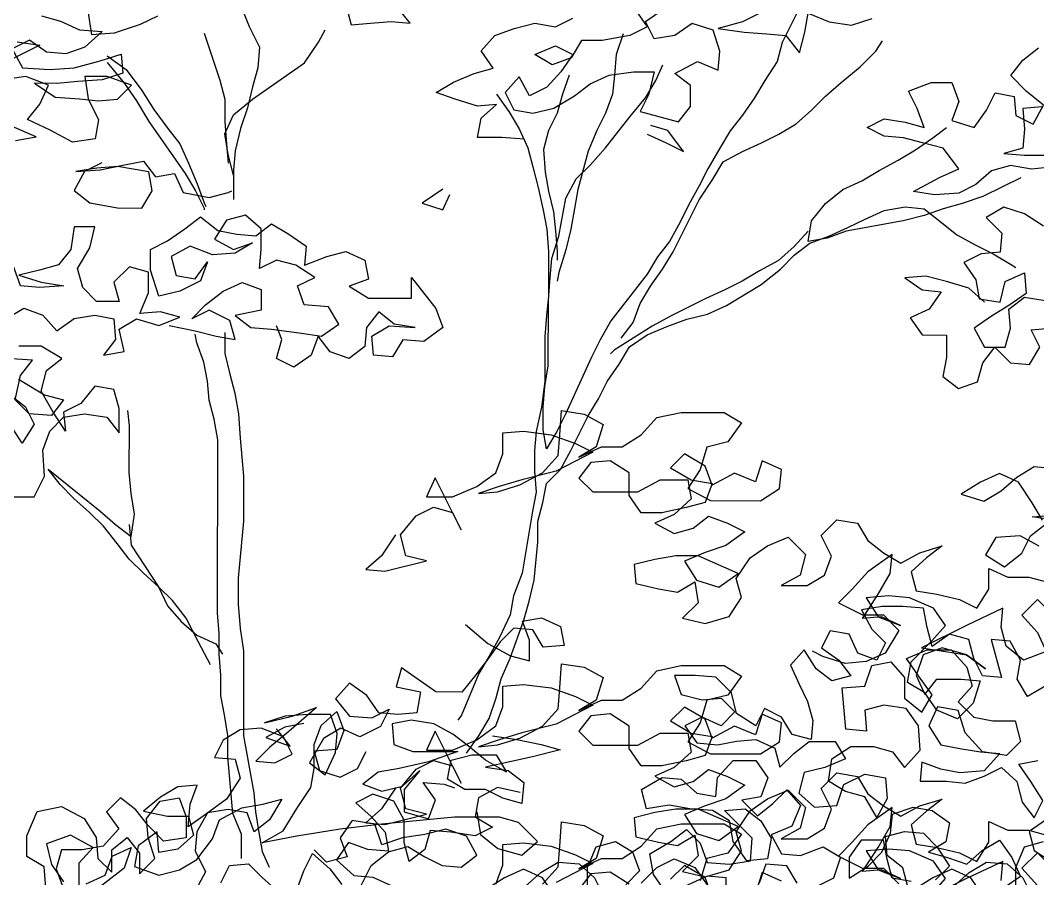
# Model space of a CAD drawing. Header units: inches. Extents: x 350994 to 353538, y 1581369 to 1583842.
# Drawn here: x 351476.863 to 351477.82, y 1583493.299 to 1583494.107 of the extents above; entities that cross this region are included whole.
import ezdxf

# ---------------------------------------------------------------- set-up
doc = ezdxf.new("R2010")
doc.units = ezdxf.units.IN
doc.header["$MEASUREMENT"] = 0
doc.linetypes.add('1', pattern=[0])
doc.layers.add('FOREST', color=96, linetype='Continuous')
doc.layers.add('TREE', color=81, linetype='1')

# ---------------------------------------------------------------- blocks, each defined once
blk = doc.blocks.new('TREE_4')
at = {"color": 94}
for points in [[(-470, 8776.1), (-493.2, 8741.5), (-519.3, 8718.4), (-487.5, 8715.4), (-418, 8732.7), (-452.7, 8741.4), (-461.4, 8776.1), (-435.3, 8807.9), (-406.4, 8822.4), (-374.6, 8813.6), (-360.2, 8784.7), (-403.5, 8871.5), (-417.9, 8839.7), (-374.6, 8839.7), (-334.1, 8857), (-302.3, 8880.1), (-290.7, 8911.9), (-290.6, 8946.6), (-255.9, 8949.4), (-209.7, 8943.6), (-169.2, 8929.1), (-140.3, 8914.6), (-201.1, 8882.9), (-258.9, 8868.5), (-296.5, 8856.9), (-331.2, 8845.4), (-299.4, 8848.3), (-261.8, 8859.8), (-224.2, 8880), (-198.1, 8908.9), (-195.2, 8943.6), (-192.3, 8984.1), (-154.7, 8978.3), (-122.9, 8960.9), (-134.5, 8923.3), (-163.5, 8906), (-125.8, 8923.3), (-91.2, 8923.3), (-59.3, 8943.5), (-33.3, 8972.4), (7.2, 8981), (79.5, 8980.9), (108.4, 8963.6), (85.2, 8931.8), (50.5, 8923.1), (38.9, 8885.6), (18.7, 8853.8), (56.2, 8833.5), (140.1, 8833.4), (171.9, 8853.6), (174.8, 8885.4), (143, 8899.9), (131.4, 8865.2), (96.7, 8879.7), (59.1, 8859.5), (47.6, 8891.3), (12.9, 8911.6), (-10.2, 8888.5), (24.4, 8868.2), (59.1, 8862.4), (47.5, 8830.6), (15.7, 8822), (-24.8, 8813.3), (-59.4, 8813.4), (-79.7, 8842.3), (-79.6, 8879.9), (-111.4, 8900.1), (-143.2, 8897.3), (-163.5, 8871.3), (-140.4, 8848.1), (-65.2, 8848.1), (-27.6, 8868.3), (18.7, 8868.2), (24.4, 8836.4), (-4.5, 8810.4), (-36.3, 8796), (-4.5, 8778.6), (27.3, 8787.3), (53.3, 8807.5), (85.1, 8795.9), (114, 8781.4), (82.2, 8758.3), (47.5, 8746.8), (12.8, 8732.3), (33, 8700.5), (70.5, 8688.9), (102.4, 8712), (35.9, 8741), (-1.7, 8741), (-36.4, 8735.3), (-71.1, 8726.6), (-68.2, 8694.8), (-30.7, 8686.1), (1.1, 8680.3), (30.1, 8697.6), (35.8, 8662.9), (9.8, 8636.9), (47.4, 8628.2), (87.8, 8639.7), (108.1, 8671.5), (99.5, 8703.3), (122.6, 8738), (151.6, 8758.2), (186.3, 8772.7), (215.2, 8743.7), (206.5, 8709), (174.6, 8691.7), (218, 8691.7), (246.9, 8709), (258.5, 8740.8), (241.2, 8775.5), (267.3, 8801.5), (301.9, 8795.7), (319.3, 8766.8), (345.3, 8746.5), (374.2, 8729.1), (406, 8746.4), (443.6, 8758), (417.5, 8737.7), (391.5, 8714.6), (400.1, 8682.8), (434.8, 8677), (472.4, 8668.3), (501.3, 8653.8), (521.6, 8685.6), (521.6, 8720.3), (553.4, 8705.8), (588.1, 8705.8), (619.9, 8697.1)], [(625.6, 8645), (602.5, 8668.2), (576.5, 8642.2), (602.5, 8613.3), (616.9, 8581.4), (579.3, 8567), (550.4, 8590.2), (541.8, 8622), (544.7, 8653.8), (483.9, 8624.9), (408.7, 8587.4), (449.2, 8581.6), (483.9, 8575.8), (515.7, 8552.6), (483.9, 8575.8), (443.4, 8587.4), (411.6, 8575.8), (400, 8541.2), (414.4, 8509.3), (434.7, 8535.3), (475.2, 8535.3), (507, 8532.4), (495.4, 8494.8), (469.3, 8468.8), (434.7, 8483.3), (414.4, 8512.2), (385.6, 8529.6), (391.4, 8564.3), (426.1, 8599), (449.2, 8625), (429, 8653.9), (388.6, 8671.3), (353.9, 8674.2), (316.3, 8671.3), (336.5, 8639.5), (374.1, 8625), (342.3, 8639.5), (310.5, 8636.7), (336.5, 8677.1), (356.8, 8711.8), (359.7, 8743.6), (319.2, 8714.7), (293.2, 8685.8), (270, 8662.7), (310.5, 8642.4), (345.2, 8642.4), (371.2, 8616.4), (348, 8578.8), (316.2, 8564.4), (281.5, 8561.5), (243.9, 8573.1), (226.6, 8581.8)], [(-352.9, 8626.4), (-315.4, 8594.5), (-277.8, 8574.3), (-246, 8565.6), (-246, 8600.3), (-257.5, 8632.1), (-225.7, 8637.8), (-193.9, 8623.3), (-188.2, 8591.5), (-222.9, 8588.7), (-240.2, 8617.6), (-272, 8620.5), (-295.1, 8597.4), (-315.4, 8568.5), (-335.7, 8542.5), (-358.8, 8513.6), (-402.2, 8513.7), (-460, 8554.2), (-468.7, 8522.4), (-428.2, 8513.7), (-434, 8479), (-465.8, 8476.1), (-497.6, 8479), (-517.8, 8508), (-546.7, 8528.2), (-569.9, 8502.2), (-546.8, 8473.3), (-509.2, 8470.4), (-480.3, 8484.8), (-494.8, 8455.9), (-529.5, 8438.6), (-561.3, 8453.1), (-590.2, 8435.8), (-613.4, 8395.3), (-587.4, 8375), (-570, 8412.6), (-567.1, 8444.4), (-578.6, 8476.2), (-616.2, 8476.3), (-653.8, 8473.4), (-688.5, 8461.9), (-642.2, 8473.4), (-601.7, 8487.8), (-648, 8447.4), (-679.8, 8421.4), (-703, 8398.3), (-671.2, 8395.4), (-642.3, 8409.8), (-656.7, 8438.7), (-694.3, 8453.2), (-729, 8450.3), (-757.9, 8433), (-772.4, 8404.1), (-737.7, 8401.2), (-729, 8369.4), (-752.2, 8334.7), (-786.9, 8308.7), (-815.9, 8288.5), (-812.9, 8326.1), (-801.3, 8357.9), (-833.1, 8355), (-862.1, 8337.7), (-891, 8314.6), (-850.5, 8305.9), (-815.8, 8305.9), (-807.2, 8274.1), (-833.2, 8250.9), (-865, 8245.2), (-867.9, 8279.9), (-899.7, 8256.8), (-905.5, 8222.1), (-865.1, 8207.6), (-830.4, 8216.2), (-801.4, 8233.6), (-775.4, 8268.2), (-763.8, 8300), (-726.2, 8320.2), (-691.5, 8326), (-659.7, 8334.6), (-680, 8300), (-706, 8279.7), (-717.5, 8311.6), (-749.3, 8317.4), (-784, 8311.6), (-801.4, 8279.8), (-804.3, 8248), (-787, 8213.3), (-807.3, 8175.7)], [(-998.1, 8190.4), (-998.1, 8228), (-974.9, 8254), (-1012.5, 8274.2), (-1053, 8259.8), (-1044.3, 8225.1), (-1024.1, 8196.2)], [(-986.5, 8193.3), (-954.7, 8207.7), (-943.1, 8239.5), (-911.3, 8253.9), (-922.9, 8219.2), (-960.5, 8190.3)], [(-470, 8353), (-493.2, 8318.3), (-519.3, 8295.2), (-487.5, 8292.3), (-418, 8309.5), (-452.7, 8318.2), (-461.4, 8352.9), (-435.3, 8384.7), (-406.4, 8399.2), (-374.6, 8390.5), (-360.2, 8361.5), (-403.5, 8448.3), (-417.9, 8416.5), (-374.6, 8416.5), (-334.1, 8433.8), (-302.3, 8456.9), (-290.7, 8488.7), (-290.6, 8523.4), (-255.9, 8526.2), (-209.7, 8520.4), (-169.2, 8505.9), (-140.3, 8491.4), (-201.1, 8459.7), (-258.9, 8445.3), (-296.5, 8433.8), (-331.2, 8422.2), (-299.4, 8425.1), (-261.8, 8436.6), (-224.2, 8456.8), (-198.1, 8485.7), (-195.2, 8520.4), (-192.3, 8560.9), (-154.7, 8555.1), (-122.9, 8537.7), (-134.5, 8500.1), (-163.5, 8482.8), (-125.8, 8500.1), (-91.2, 8500.1), (-59.3, 8520.3), (-33.3, 8549.2), (7.2, 8557.8), (79.5, 8557.7), (108.4, 8540.4), (85.2, 8508.6), (50.5, 8499.9), (38.9, 8462.4), (18.7, 8430.6), (56.2, 8410.3), (140.1, 8410.2), (171.9, 8430.4), (174.8, 8462.2), (143, 8476.7), (131.4, 8442), (96.7, 8456.5), (59.1, 8436.3), (47.6, 8468.1), (12.9, 8488.4), (-10.2, 8465.3), (24.4, 8445), (59.1, 8439.2), (47.5, 8407.4), (15.7, 8398.8), (-24.8, 8390.1), (-59.4, 8390.2), (-79.7, 8419.1), (-79.6, 8456.7), (-111.4, 8477), (-143.2, 8474.1), (-163.5, 8448.1), (-140.4, 8424.9), (-65.2, 8424.9), (-27.6, 8445.1), (18.7, 8445), (24.4, 8413.2), (-4.5, 8387.2), (-36.3, 8372.8), (-4.5, 8355.4), (27.3, 8364.1), (53.3, 8384.3), (85.1, 8372.7), (114, 8358.2), (82.2, 8335.1), (47.5, 8323.6), (12.8, 8309.1), (33, 8277.3), (70.5, 8265.7), (102.4, 8288.8), (35.9, 8317.8), (-1.7, 8317.8), (-36.4, 8312.1), (-71.1, 8303.4), (-68.2, 8271.6), (-30.7, 8262.9), (1.1, 8257.1), (30.1, 8274.4), (35.8, 8239.7), (9.8, 8213.7), (47.4, 8205), (87.8, 8216.6), (108.1, 8248.3), (99.5, 8280.2), (122.6, 8314.8), (151.6, 8335), (186.3, 8349.5), (215.2, 8320.5), (206.5, 8285.8), (174.6, 8268.5), (218, 8268.5), (246.9, 8285.8), (258.5, 8317.6), (241.2, 8352.3), (267.3, 8378.3), (301.9, 8372.5), (319.3, 8343.6), (345.3, 8323.3), (374.2, 8305.9), (406, 8323.2), (443.6, 8334.8), (417.5, 8314.6), (391.5, 8291.5), (400.1, 8259.6), (434.8, 8253.8), (472.4, 8245.1), (501.3, 8230.6), (521.6, 8262.4), (521.6, 8297.1), (553.4, 8282.6), (588.1, 8282.6), (619.9, 8273.9)], [(625.6, 8221.8), (602.5, 8245), (576.5, 8219), (602.5, 8190.1)], [(541.8, 8198.8), (544.7, 8230.6), (483.9, 8201.7), (408.7, 8164.2)], [(426.1, 8175.8), (449.2, 8201.8), (429, 8230.7), (388.6, 8248.1), (353.9, 8251), (316.3, 8248.1), (336.5, 8216.3), (374.1, 8201.8), (342.3, 8216.3), (310.5, 8213.5), (336.5, 8253.9), (356.8, 8288.6), (359.7, 8320.4), (319.2, 8291.5), (293.2, 8262.6), (270, 8239.5), (310.5, 8219.2), (345.2, 8219.2), (371.2, 8193.2)], [(-261.6, 8345.6), (-299.2, 8354.3), (-331, 8337), (-336.9, 8305.2), (-308, 8287.8), (-336.9, 8273.4), (-377.4, 8279.2), (-412, 8282.1), (-420.7, 8250.3), (-446.8, 8230.1), (-455.4, 8261.9), (-455.4, 8299.5), (-472.7, 8331.3), (-507.4, 8342.9), (-536.3, 8328.5), (-510.3, 8305.3), (-487.2, 8279.3), (-481.5, 8247.5), (-516.2, 8250.4), (-548, 8262), (-568.2, 8233.1), (-539.3, 8207.1), (-507.5, 8204.1), (-475.7, 8189.7)], [(-302.3, 8192.4), (-290.7, 8224.2), (-290.6, 8258.9), (-255.9, 8261.7), (-209.7, 8255.9), (-169.2, 8241.4), (-140.3, 8226.9), (-201.1, 8195.2)], [(-224.2, 8192.3), (-198.1, 8221.2), (-195.2, 8255.9), (-192.3, 8296.4), (-154.7, 8290.6), (-122.9, 8273.2), (-134.5, 8235.6), (-163.5, 8218.3), (-125.8, 8235.6), (-91.2, 8235.6), (-59.3, 8255.8), (-33.3, 8284.7), (7.2, 8293.3), (79.5, 8293.2), (108.4, 8275.9), (85.2, 8244.1), (50.5, 8235.4), (38.9, 8197.9)], [(174.8, 8197.7), (143, 8212.2), (131.4, 8177.5)], [(59.1, 8171.8), (47.6, 8203.6), (12.9, 8223.9), (-10.2, 8200.8)], [(-79.6, 8192.2), (-111.4, 8212.5), (-143.2, 8209.6), (-163.5, 8183.6)], [(885.4, 7430.9), (850.7, 7413.6), (810.2, 7402.1), (853.5, 7396.2), (891.1, 7393.3), (922.9, 7390.4), (946, 7361.4), (954.7, 7396.1), (960.5, 7427.9), (995.2, 7413.4), (1032.8, 7407.6), (1067.5, 7419.2)], [(188.6, 7440.2), (197.2, 7408.4), (229, 7411.3), (263.7, 7414.1), (295.5, 7411.2), (272.4, 7440.1)], [(-126.6, 7423.1), (-155.5, 7408.7), (-198.9, 7394.3), (-236.5, 7391.4), (-242.2, 7431.9)], [(-320.3, 7423.3), (-288.5, 7414.6), (-256.7, 7400.1), (-219.1, 7397.2), (-248.1, 7371.2), (-279.9, 7359.7), (-311.7, 7362.6), (-340.6, 7382.9), (-369.5, 7368.4), (-352.2, 7336.6), (-305.9, 7333.7), (-265.5, 7336.5), (-222.1, 7348.1), (-187.4, 7359.6), (-184.5, 7327.8), (-219.2, 7316.3), (-259.7, 7313.4), (-294.4, 7310.5), (-332, 7310.6), (-297.3, 7287.4), (-256.8, 7284.5), (-225, 7281.6), (-193.2, 7284.4), (-170.1, 7307.5), (-210.5, 7322), (-248.1, 7322.1), (-242.4, 7284.5), (-225.1, 7249.8), (-230.9, 7218), (-268.5, 7212.2), (-306, 7232.5), (-343.6, 7249.9), (-323.3, 7275.9), (-308.9, 7307.7), (-346.4, 7322.2), (-404.3, 7313.5)], [(-363.9, 7215.2), (-329.2, 7220.9), (-369.6, 7238.3)], [(-360.8, 7380), (-323.2, 7374.2), (-375.3, 7348.2)], [(946.1, 7436.6), (917.1, 7378.8), (908.4, 7347), (888.2, 7315.2), (870.8, 7286.3), (850.5, 7257.4), (830.3, 7231.4), (812.9, 7202.5), (792.6, 7167.9), (778.1, 7139), (760.7, 7107.2), (746.3, 7078.3), (728.9, 7046.5), (708.6, 7020.5), (691.3, 6991.6), (630.5, 6913.6), (613.1, 6881.8), (598.6, 6852.9), (555.1, 6757.5), (540.7, 6728.6), (523.3, 6699.7), (517.5, 6731.5), (517.6, 6769.1), (520.5, 6803.8), (526.3, 6838.5), (526.4, 6948.4), (529.3, 6986), (532.3, 7017.8), (543.9, 7055.3), (555.5, 7118.9), (572.9, 7150.7), (596, 7173.8), (622.1, 7202.7), (662.6, 7254.7), (688.6, 7286.5), (706, 7315.4), (717.6, 7341.4)], [(9.4, 7483.7), (9.3, 7449), (26.6, 7405.7), (43.9, 7370.9), (41, 7336.3), (32.3, 7304.5), (23.6, 7269.8), (12, 7235.1), (3.3, 7197.5), (0.4, 7165.7), (0.3, 7116.6)], [(486.2, 7217.3), (448.6, 7220.2), (408.1, 7220.3), (413.9, 7252.1), (440, 7275.2), (408.2, 7272.3), (370.6, 7283.9), (338.8, 7295.5), (367.7, 7312.8), (402.4, 7327.3), (434.2, 7335.9), (414, 7364.8), (437.2, 7390.8), (469, 7402.4), (503.7, 7411), (538.4, 7405.2), (567.3, 7419.6)], [(671.4, 7434), (691.6, 7405.1), (662.7, 7390.6), (616.4, 7382), (581.7, 7382), (564.4, 7353.1), (532.5, 7341.6), (503.7, 7359), (538.4, 7373.4), (567.3, 7358.9), (547, 7330), (523.8, 7304), (494.9, 7289.6), (477.6, 7321.4), (454.4, 7295.4), (468.9, 7266.5), (500.7, 7260.7), (535.4, 7269.3), (570.1, 7289.5), (596.1, 7309.7), (627.9, 7324.2), (668.4, 7329.9), (703.1, 7329.9), (694.4, 7292.3), (679.9, 7263.4), (743.5, 7246), (763.8, 7272), (763.8, 7306.7), (737.8, 7326.9), (775.4, 7347.1), (810.1, 7332.7), (813, 7364.5), (801.5, 7399.2), (766.8, 7410.8), (737.9, 7390.6), (703.2, 7384.8), (688.7, 7413.7), (717.7, 7433.9)], [(-48.6, 7394.2), (-22.6, 7316.1), (-14, 7284.3), (-14, 7246.7), (-11.1, 7209.1), (-8.3, 7177.3)], [(0.4, 7157), (-8.3, 7191.7), (-14, 7226.4), (0.5, 7258.2), (32.3, 7284.2), (119.1, 7344.9), (142.3, 7379.5), (153.8, 7399.8)], [(651.1, 7393.5), (639.5, 7358.8), (636.6, 7324.1), (633.7, 7292.3), (622.1, 7260.5), (607.6, 7231.7), (593.1, 7197), (575.7, 7133.4), (569.9, 7101.6), (564.1, 7066.9), (555.4, 7032.2), (543.8, 6994.6), (540.9, 6980.2)], [(647.8, 6884.7), (668, 6910.7), (679.6, 6942.5), (697, 6971.4), (717.3, 7000.2), (734.7, 7029.1), (778.1, 7115.8), (801.3, 7150.5), (818.6, 7179.4), (850.5, 7196.7), (882.3, 7211.2), (911.2, 7225.6), (940.1, 7242.9), (966.2, 7266), (989.3, 7289.1), (1015.4, 7312.2), (1047.2, 7338.2), (1073.2, 7364.2), (1084.8, 7381.6)], [(1365.1, 7170.2), (1333.3, 7167.4), (1298.6, 7173.2), (1266.8, 7164.5), (1240.7, 7141.4), (1211.8, 7127), (1171.3, 7124.2), (1136.6, 7130), (1180, 7153.1), (1211.8, 7167.5), (1185.9, 7202.2), (1151.2, 7210.9), (1119.4, 7219.6), (1087.6, 7222.5), (1058.7, 7237), (1087.6, 7251.4), (1122.3, 7245.6), (1154.1, 7236.9), (1142.5, 7268.7), (1128.1, 7297.7), (1165.7, 7312.1), (1200.4, 7312.1), (1211.9, 7280.2), (1200.4, 7248.5), (1237.9, 7236.9), (1258.2, 7265.8), (1272.7, 7294.6), (1304.5, 7288.8), (1307.3, 7257), (1336.2, 7242.5), (1353.6, 7274.3), (1324.7, 7297.5), (1298.7, 7323.5), (1319, 7349.5), (1345, 7369.8)], [(1350.7, 7271.4), (1318.9, 7268.6), (1321.8, 7233.9), (1318.9, 7202.1), (1287, 7193.4), (1321.7, 7190.5), (1368, 7190.5)], [(-210.5, 7356.7), (-178.7, 7333.6), (-152.7, 7298.8), (-132.5, 7267), (-109.4, 7235.2), (-89.2, 7209.2), (-74.8, 7177.3), (-60.3, 7142.6), (-48.8, 7110.8), (-45.9, 7105)], [(-210.5, 7345.2), (-181.6, 7310.4), (-161.4, 7281.5), (-141.2, 7246.8), (-80.6, 7160), (-63.3, 7131.1), (-48.8, 7102.1), (-48.8, 7099.3)], [(561.4, 7324.2), (549.9, 7292.4), (541.1, 7260.6), (526.7, 7231.7), (518, 7199.9), (520.8, 7162.3), (526.6, 7130.5), (535.2, 7095.8), (538.1, 7064), (540.9, 7029.3), (540.9, 7014.9)], [(440, 7292.5), (460.2, 7263.6), (477.5, 7234.7), (491.9, 7202.8), (500.6, 7171), (509.2, 7136.3), (517.9, 7098.7), (523.6, 7066.9), (526.5, 7029.3), (526.4, 6954.2), (523.5, 6922.4), (520.6, 6887.7), (520.5, 6812.5), (514.7, 6769.1), (506, 6728.7), (503, 6696.9), (503, 6662.2), (505.9, 6627.5), (500.1, 6595.7), (482.6, 6491.6), (468.1, 6454), (462.3, 6422.2), (444.9, 6384.6), (427.6, 6352.9), (410.2, 6324), (381.2, 6254.6), (375.4, 6245.9)], [(691.5, 7225.8), (723.3, 7211.3), (752.2, 7196.8), (726.2, 7231.5), (697.3, 7240.2)], [(1315.9, 7152.9), (1252.3, 7121.2), (1217.6, 7109.7), (1185.8, 7101), (1153.9, 7089.5), (1119.2, 7080.8), (1023.8, 7063.6), (992, 7052), (960.2, 7046.3), (966, 7081), (989.2, 7109.9), (1018.1, 7133), (1049.9, 7147.4), (1078.8, 7164.7), (1110.7, 7182), (1139.6, 7199.4), (1168.5, 7219.6), (1191.7, 7236.9)], [(-219.3, 7177.5), (-248.3, 7163), (-265.6, 7131.3), (-239.6, 7111), (-193.4, 7102.3), (-152.9, 7102.2), (-135.5, 7131.1), (-141.3, 7162.9), (-193.3, 7171.7), (-228, 7168.8), (-262.7, 7163.1), (-222.2, 7165.9), (-181.8, 7174.5), (-149.9, 7180.3), (-129.7, 7154.3), (-97.9, 7160), (-83.5, 7128.2), (-40.1, 7119.5), (-8.3, 7128.1), (-2.5, 7131)], [(350.2, 7133.6), (315.5, 7110.5), (350.2, 7098.9), (361.8, 7124.9)], [(1255, 6944.8), (1229, 6968), (1191.4, 6979.6), (1156.7, 6988.3), (1122, 6985.4), (1150.9, 6965.2), (1182.7, 6962.2), (1162.5, 6933.3), (1130.7, 6918.9), (1150.9, 6890), (1191.4, 6889.9), (1191.3, 6852.4), (1185.5, 6820.6), (1211.5, 6800.3), (1243.3, 6811.8), (1252, 6843.6), (1272.3, 6869.6), (1298.3, 6843.6), (1330.1, 6840.7), (1347.5, 6869.6), (1333, 6898.5), (1364.8, 6901.3)], [(1353.4, 7071.9), (1321.6, 7092.2), (1287, 7103.8), (1258, 7086.5), (1284, 7060.4), (1281.1, 7028.6), (1249.3, 7025.8), (1220.4, 7011.4), (1240.6, 6982.4), (1246.3, 6950.6), (1281, 6944.8), (1289.7, 6979.5), (1321.6, 6993.9), (1324.4, 6959.2), (1295.5, 6939), (1266.6, 6921.7), (1237.6, 6901.5), (1254.9, 6869.6), (1289.6, 6869.6), (1298.3, 6901.4), (1295.5, 6933.2), (1321.5, 6953.4), (1356.2, 6947.6)], [(389.8, 6191), (410.1, 6219.9), (427.5, 6248.8), (439.1, 6283.5), (447.8, 6315.3), (462.3, 6349.9), (485.4, 6413.5), (494.1, 6445.3), (502.8, 6480), (508.7, 6543.6), (508.7, 6578.3), (517.4, 6610.1), (523.2, 6641.9), (546.4, 6665), (563.8, 6696.8), (592.7, 6754.6), (610.1, 6783.5), (624.6, 6812.4), (644.9, 6841.3), (662.2, 6870.2), (691.2, 6890.4), (725.9, 6904.8), (757.7, 6916.4), (792.4, 6925), (824.2, 6939.4), (882.1, 6974.1), (913.9, 7000.1), (937, 7023.2), (963.1, 7043.4), (994.9, 7054.9), (1026.7, 7069.4), (1055.6, 7083.8), (1087.5, 7098.2), (1122.2, 7104), (1154, 7101), (1182.9, 7077.9), (1208.9, 7057.6), (1240.6, 7040.2), (1269.5, 7025.8), (1298.4, 7008.4), (1307.1, 7002.6)], [(-106.8, 6905.6), (-63.5, 6896.9), (-28.8, 6888.2), (3, 6882.4), (-5.6, 6914.2), (-40.3, 6931.5), (-69.2, 6917.1), (-46.1, 6940.2), (-17.1, 6963.3), (14.7, 6977.8), (46.5, 6966.2), (46.4, 6931.5), (3.1, 6922.8), (29.1, 6902.6), (63.8, 6899.6), (110, 6893.8), (147.6, 6888), (176.5, 6908.2), (159.2, 6937.1), (118.7, 6940.1), (107.2, 6971.9), (136.1, 6986.3), (104.3, 7006.6), (72.5, 7015.3), (43.6, 7000.9), (46.5, 7032.7), (46.6, 7067.4), (20.6, 7090.5), (-11.3, 7081.9), (-31.5, 7050.1), (0.3, 7032.7), (32.1, 7044.2), (3.2, 7026.9), (-34.4, 7024.1), (-72, 7038.6), (-103.8, 7021.2), (-95.2, 6989.4), (-63.4, 6983.6), (-43.1, 7012.5), (-54.7, 6980.7), (-89.4, 6963.4), (-124.1, 6954.8), (-138.5, 6998.1), (-138.5, 7032.8), (-109.6, 7047.3), (-80.7, 7067.5), (-54.6, 7087.7), (-25.7, 7064.5), (6.1, 7058.7), (37.9, 7055.8), (63.9, 7076), (92.8, 7058.6), (121.7, 7038.4), (118.8, 7006.6), (156.4, 7021), (188.2, 7029.6), (220, 7015.2), (225.7, 6983.3), (193.9, 6971.8), (225.7, 6951.5), (298, 6951.5), (298, 6986.2), (338.5, 6934.1), (350, 6902.3), (318.2, 6879.2), (283.5, 6882.1), (266.1, 6853.2), (234.3, 6856.1), (231.4, 6887.9), (260.4, 6905.3), (303.7, 6902.3), (269, 6908.1), (243, 6928.4), (222.8, 6902.4), (219.9, 6870.6), (193.8, 6850.4), (162, 6862), (141.8, 6888), (130.2, 6856.2), (101.3, 6836), (72.4, 6850.5), (81.1, 6882.3), (72.4, 6905.4)], [(1346.2, 6536.9), (1314.5, 6554.3), (1274, 6551.4), (1256.6, 6522.5), (1288.4, 6502.3), (1317.3, 6525.4), (1331.8, 6554.3), (1383.9, 6594.7)], [(1352.1, 6580.3), (1334.7, 6609.2), (1311.6, 6643.9), (1279.9, 6658.4), (1248, 6644), (1216.2, 6623.8), (1253.8, 6612.2), (1282.7, 6629.5), (1308.8, 6652.6), (1337.7, 6669.9), (1372.4, 6667)], [(1372.3, 6580.3), (1334.7, 6586.1), (1372.3, 6588.9)], [(-370.2, 6619.6), (-332.6, 6619.6), (-315.2, 6654.2), (-318.1, 6697.6), (-306.5, 6729.4), (-283.3, 6752.5), (-248.6, 6758.3), (-211.1, 6752.4), (-190.8, 6726.4), (-190.8, 6766.9), (-199.4, 6798.7), (-231.2, 6804.5), (-254.4, 6775.6), (-283.3, 6761.2), (-280.5, 6729.4), (-300.7, 6761.2), (-320.9, 6795.9), (-312.2, 6830.6), (-286.1, 6850.8), (-320.8, 6871.1), (-358.4, 6871.1)], [(-358.5, 6816.2), (-315.1, 6790.1), (-283.3, 6781.4), (-303.6, 6755.4), (-341.2, 6758.3), (-364.3, 6781.5), (-355.6, 6822), (-335.3, 6848), (-378.7, 6850.9)], [(-372.9, 6790.2), (-346.9, 6769.9), (-332.5, 6741), (-352.8, 6709.2), (-378.8, 6749.7)], [(-378.6, 6917.4), (-349.7, 6934.7), (-317.9, 6923.1), (-294.8, 6897.1), (-265.8, 6917.3), (-231.1, 6923), (-199.3, 6917.2), (-196.5, 6882.5), (-216.7, 6856.5), (-182, 6862.3), (-190.7, 6899.9), (-161.8, 6917.2), (-124.2, 6905.6), (-89.5, 6920), (-121.3, 6928.7), (-156, 6925.9), (-141.5, 6960.6), (-141.4, 6995.2), (-173.2, 7004), (-199.3, 6978), (-190.6, 6946.1), (-228.2, 6946.2), (-251.3, 6969.3), (-260, 7001.1), (-239.7, 7035.8), (-231, 7070.5), (-265.7, 7070.5), (-271.5, 7033), (-291.8, 7007), (-323.6, 6998.3), (-358.3, 6989.7), (-320.7, 6978.1), (-283.1, 6972.2), (-323.6, 6969.4), (-355.4, 6972.3), (-378.5, 7035.9)], [(960.2, 7063.6), (937.1, 7037.6), (911, 7014.5), (879.2, 6997.2), (850.3, 6979.9), (821.3, 6965.5), (789.5, 6951), (731.7, 6922.2), (699.8, 6904.8), (636.2, 6864.4), (630.4, 6858.7)], [(13.8, 6015), (13.8, 6055.4), (-0.6, 6090.1), (-9.2, 6185.6), (-9.2, 6220.3), (-14.9, 6255), (-20.7, 6286.8), (-20.6, 6321.5), (-23.5, 6356.2), (-23.5, 6390.9), (-26.3, 6425.6), (-26, 6714.7), (-31.8, 6749.4), (-40.4, 6781.2), (-43.3, 6813), (-49.1, 6844.8), (-60.6, 6876.6), (-63.5, 6891.1)], [(-14.3, 6893.9), (-14.3, 6859.2), (-5.7, 6824.5), (2.9, 6792.7), (8.7, 6758), (11.5, 6717.5), (17.3, 6653.9), (17.2, 6578.8), (8.4, 6483.4), (8.4, 6440), (11.3, 6399.5), (17, 6361.9), (16.9, 6220.2), (34.1, 6124.8), (37, 6093), (42.7, 6058.3), (48.5, 6026.5), (60, 6000.5)], [(-38, 6338.8), (-58.2, 6376.4), (-78.4, 6416.9), (-101.5, 6445.9), (-124.6, 6469), (-150.6, 6492.2), (-173.7, 6515.3), (-193.9, 6541.4), (-217, 6570.3), (-240.1, 6593.4), (-266.1, 6616.6), (-289.2, 6639.8), (-309.4, 6665.8), (-222.8, 6596.3), (-196.8, 6573.2), (-170.8, 6552.9), (-164.9, 6590.5), (-170.7, 6625.2), (-173.6, 6659.9), (-173.5, 6738), (-176.3, 6764)], [(-173.6, 6573.1), (-170.8, 6538.5), (-124.6, 6469), (-110.1, 6437.2), (-87, 6411.2), (-61, 6388), (-29.2, 6373.5), (-17.7, 6356.2)], [(539.9, 5948), (516.8, 5982.7), (485.1, 5997.2), (453.2, 5982.7), (421.4, 5962.5)], [(487.9, 5968.3), (514, 5991.4), (542.9, 6008.7), (577.6, 6005.8), (603.6, 5982.6), (618, 5953.7)], [(592, 5959.5), (592, 6000), (606.5, 6034.7), (638.3, 6043.3), (667.2, 6025.9), (678.8, 5994.1), (655.6, 5971)], [(681.6, 5973.9), (707.7, 5999.9), (736.6, 6014.3), (771.3, 5999.8), (791.5, 5970.9)], [(823.3, 5944.8), (823.3, 5982.4), (791.5, 5985.3), (753.9, 5968)], [(722.1, 5959.4), (701.9, 5988.3), (696.1, 6023), (730.9, 6043.2), (756.9, 6063.4), (780, 6040.3), (791.5, 6008.5), (829.1, 6005.5), (863.8, 6011.3), (866.8, 6048.9), (820.5, 6095.2), (855.2, 6098), (881.2, 6077.8), (898.6, 6048.8), (892.7, 6014.2), (858, 6011.3), (834.9, 6043.1), (829.2, 6077.8), (800.3, 6095.2), (762.7, 6098.1), (728, 6103.9), (690.4, 6098.2), (681.8, 6130), (716.5, 6150.2), (748.3, 6147.3), (774.3, 6124.1), (806.1, 6118.3), (809, 6150.1), (835.1, 6179), (872.7, 6179), (892.9, 6150), (881.3, 6118.2), (849.5, 6112.5), (875.5, 6086.4), (901.5, 6106.7), (924.7, 6129.8), (947.8, 6103.7), (933.3, 6069), (898.6, 6054.6), (915.9, 6022.8), (947.7, 6019.9), (985.3, 6034.3), (1014.2, 6016.9), (1002.6, 5982.2), (973.7, 5967.8)], [(941.9, 5973.6), (924.5, 6002.6), (889.8, 6005.5), (878.3, 5973.7)], [(1126.9, 5967.7), (1118.3, 5999.5), (1092.3, 6019.8), (1089.4, 6051.6), (1121.2, 6060.2), (1153, 6057.3), (1176.1, 6034.1), (1196.3, 6002.3), (1173.2, 5979.2)], [(1132.7, 5976.3), (1100.9, 5982.2), (1092.2, 6014), (1086.5, 6045.8), (1048.9, 6045.8), (1028.6, 6016.9), (1028.6, 5982.2), (1060.4, 6002.4), (1083.6, 6025.5), (1098.1, 6057.3), (1101, 6089.1), (1135.7, 6100.7), (1167.5, 6094.9), (1196.4, 6074.6), (1190.6, 6042.8), (1161.6, 6025.5), (1193.4, 6016.8), (1225.2, 6005.2), (1251.3, 6028.3), (1280.2, 6045.6), (1300.4, 6016.7), (1314.9, 5984.9), (1285.9, 5964.6)], [(1361.4, 6305.7), (1326.7, 6285.5), (1309.4, 6314.5), (1315.2, 6346.3), (1297.9, 6378.1), (1266.1, 6381), (1283.4, 6317.4), (1251.5, 6320.3), (1237.1, 6349.2), (1228.5, 6381), (1196.7, 6389.7), (1167.7, 6369.5), (1159.1, 6401.3), (1153.3, 6433.2), (1118.7, 6436.1), (1084, 6436.1), (1049.3, 6430.4), (1066.6, 6398.5), (1089.7, 6375.4), (1075.2, 6346.5), (1043.4, 6358.1), (1029, 6389.9), (997.2, 6395.7), (982.7, 6366.8), (1011.6, 6346.5), (1031.8, 6320.5), (1000, 6311.9), (974, 6332.1), (953.8, 6363.9), (930.6, 6337.9), (945.1, 6306.1), (959.5, 6277.2), (968.1, 6245.4), (965.2, 6213.6), (933.4, 6222.3), (916.1, 6251.2), (887.2, 6265.7), (872.7, 6236.8), (840.9, 6257.1), (832.3, 6291.8), (806.3, 6317.8), (771.6, 6320.7), (736.9, 6320.8), (748.4, 6289), (783.1, 6280.3), (814.9, 6283.1), (838, 6260), (814.9, 6236.9), (783.1, 6251.3), (754.2, 6236.9), (774.4, 6208), (809.1, 6205.1), (840.9, 6210.8), (872.7, 6213.7), (904.5, 6199.2), (913.1, 6167.4), (936.3, 6190.5), (962.3, 6210.7), (1005.7, 6210.7), (1023, 6181.7), (988.3, 6167.3), (953.6, 6158.7), (944.9, 6124), (970.9, 6100.8), (1008.5, 6103.7), (1020.1, 6138.4), (1054.8, 6155.7), (1089.5, 6149.9), (1092.3, 6115.2), (1075, 6083.4), (1054.8, 6118.1), (1023, 6126.8), (994.1, 6144.2), (999.9, 6181.7), (1031.7, 6202), (1069.3, 6201.9), (1101.1, 6193.2), (1121.3, 6167.2), (1147.3, 6196.1), (1144.5, 6236.6), (1124.3, 6265.5), (1086.7, 6271.3), (1054.9, 6262.7), (1057.7, 6228), (1023.1, 6230.9), (1020.2, 6268.5), (1017.3, 6300.3), (1054.9, 6303.1), (1066.5, 6337.8), (1098.3, 6343.6), (1121.4, 6317.5), (1121.4, 6282.8), (1150.3, 6259.7), (1167.7, 6288.6), (1144.6, 6320.4), (1124.4, 6349.3), (1159.1, 6363.8), (1199.5, 6363.7), (1225.5, 6334.8), (1234.2, 6303), (1211, 6277), (1237, 6250.9), (1268.8, 6245.1), (1306.4, 6245.1), (1315.1, 6210.4), (1291.9, 6187.3), (1251.4, 6193.1), (1222.5, 6224.9), (1211, 6262.5), (1176.3, 6268.3), (1161.8, 6236.5), (1182.1, 6204.7), (1213.9, 6198.9), (1248.5, 6193.1), (1280.3, 6190.2), (1254.3, 6161.3), (1213.8, 6158.4), (1182, 6164.2), (1150.2, 6175.8), (1147.3, 6144), (1190.7, 6144), (1222.5, 6141.1), (1254.3, 6152.6), (1283.2, 6167), (1309.2, 6143.9), (1317.9, 6109.2), (1338.1, 6083.1), (1352.6, 6112), (1332.3, 6143.9), (1312.1, 6172.8), (1343.9, 6178.5)], [(1358.3, 6080.2), (1329.4, 6060), (1338, 6028.2), (1369.8, 6007.9)], [(1255.3, 5948), (1232.2, 5982.7), (1200.4, 5997.2), (1168.6, 5982.7), (1136.7, 5962.5)], [(1203.2, 5968.3), (1229.3, 5991.4), (1258.2, 6008.7), (1292.9, 6005.8), (1318.9, 5982.6), (1333.3, 5953.7)], [(1307.3, 5959.5), (1307.4, 6000), (1321.8, 6034.7), (1353.7, 6043.3)], [(444.7, 6084), (369.5, 6084), (311.7, 6078.3), (248, 6072.6), (178.6, 6064), (106.3, 6052.5), (48.5, 6040.9), (83.2, 6061.2), (106.4, 6098.7), (129.6, 6133.4), (135.4, 6165.2), (135.4, 6205.7), (147, 6237.5), (173, 6260.6), (184.6, 6228.8), (173, 6197), (135.4, 6194.1), (144, 6162.3), (178.7, 6150.7), (207.6, 6165.1), (222.1, 6194)], [(118.1, 6240.4), (86.3, 6234.6), (54.5, 6217.3), (94.9, 6202.8), (74.7, 6228.9), (71.8, 6231.8)], [(433.2, 6219.9), (473.7, 6214), (514.2, 6205.3), (546, 6196.6), (499.7, 6185.1), (462.1, 6176.5), (421.6, 6167.8), (459.2, 6162), (485.2, 6141.7), (482.3, 6107), (450.5, 6115.8), (421.6, 6130.2), (386.9, 6130.3), (358, 6147.6), (363.8, 6179.4), (398.5, 6188.1), (439, 6188), (456.3, 6159.1), (421.6, 6179.4), (392.7, 6202.5), (366.7, 6222.8), (334.9, 6240.2), (297.4, 6246), (265.5, 6240.2), (268.4, 6205.5), (300.2, 6194), (375.4, 6193.9), (326.2, 6176.6), (277, 6165.1), (242.3, 6159.3), (216.3, 6139.1), (248.1, 6127.5), (282.8, 6136.1), (311.7, 6162.1), (285.7, 6130.4), (285.6, 6092.8), (326.1, 6081.2), (337.7, 6113), (317.5, 6141.9), (352.2, 6139), (369.5, 6133.2)], [(-20.9, 5974.5), (-6.5, 6003.4), (25.3, 6006.3), (48.5, 5983.1), (74.5, 5960)], [(106.3, 5962.8), (117.9, 5994.6), (132.3, 6023.5), (161.2, 5997.5), (181.4, 5971.4)], [(-313, 5966.1), (-315.8, 6000.8), (-344.7, 6018.2), (-344.7, 6052.9), (-327.3, 6093.3), (-286.8, 6102), (-249.3, 6081.7), (-229, 6049.9), (-226.2, 6015.2), (-203.1, 5992), (-203, 6029.6), (-177, 6049.8), (-156.8, 6023.8), (-156.8, 5989.1), (-130.8, 6015.1), (-142.3, 6049.8), (-145.2, 6081.6), (-122, 6110.5), (-90.2, 6116.2), (-78.7, 6084.4), (-78.7, 6049.7), (-116.3, 6044), (-142.3, 6070), (-162.5, 6096.1), (-188.5, 6116.3), (-211.7, 6093.2), (-191.4, 6064.3), (-217.5, 6035.4), (-252.2, 6029.7), (-286.9, 6029.7), (-295.6, 5997.9), (-284.1, 5966.1)], [(407.1, 6092.7), (412.8, 6055.1), (441.7, 6031.9), (482.2, 6020.3), (508.2, 6043.4), (476.5, 6075.2), (444.7, 6084)], [(213.2, 5968.5), (230.6, 6003.2), (259.6, 6026.3), (291.4, 6034.9), (320.3, 6017.6), (349.2, 6003.1), (381, 6000.2), (407, 6020.4), (389.7, 6052.2), (355, 6063.8), (320.3, 6055.2), (282.7, 6049.4), (248, 6037.9), (236.5, 6072.6), (198.9, 6078.4), (178.6, 6049.5), (190.2, 6017.7), (155.5, 6009), (135.2, 6029.3)]]:
    blk.add_lwpolyline(points, dxfattribs=at)

msp = doc.modelspace()

# ---------------------------------------------------------------- hatches: boundary and pattern name
at = {"layer": 'FOREST', "lineweight": 5}
h = msp.add_hatch(dxfattribs=at)
h.set_pattern_fill('ANSI31', color=96, scale=50, style=0)
h.paths.add_polyline_path([(351604.92742, 1583347.98001), (351663.00361, 1583522.95042), (351611.87793, 1583545.35936), (351490.29156, 1583598.08515), (351436.56964, 1583404.46462), (351529.74504, 1583373.17051)])
h.paths.add_polyline_path([(351517.5086, 1583480.13966), (351575.36575, 1583480.13966), (351575.36575, 1583465.13966), (351517.5086, 1583465.13966)], flags=24)

# ---------------------------------------------------------------- block references
at = {"layer": 'TREE', "lineweight": 5, "xscale": 0.0005632341344607994, "yscale": 0.0005632341490127146, "zscale": 0.0005632341444477617}
for p in [(351477.06355, 1583489.92993), (351477.48079, 1583488.67931)]:
    msp.add_blockref('TREE_4', p, dxfattribs=at)

doc.saveas('drawing.dxf')
